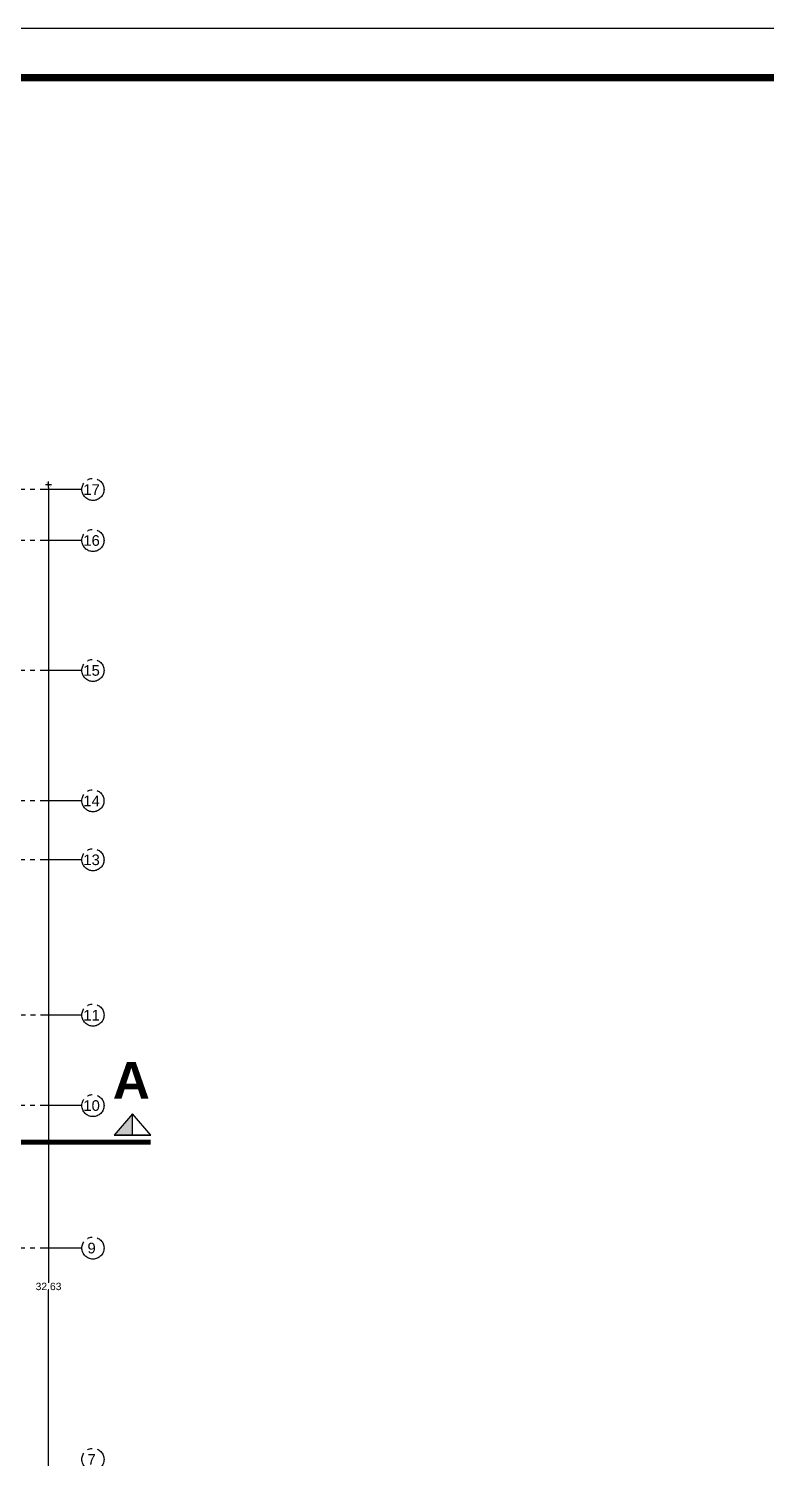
# Model space of a CAD drawing. Header units: millimetres. Extents: x 1217 to 2428, y 234 to 644.
# Drawn here: x 2368.45 to 2383.46, y 475.35 to 504.44 of the extents above; entities that cross this region are included whole.
import ezdxf

# ---------------------------------------------------------------- set-up
doc = ezdxf.new("R2010")
doc.units = ezdxf.units.MM
doc.linetypes.add('ACAD_ISO04W100', pattern=[30, 24, -3, 0, -3])
doc.linetypes.add('DASHDOTX2', pattern=[0.84, 0.4, -0.2, 0.04, -0.2])
doc.layers.get('0').update_dxf_attribs({"lineweight": 5})
for name, color, linetype in [('0.1', 251, 'Continuous'), ('CORTES', 30, 'Continuous'), ('COTAS', 252, 'Continuous'), ('EJES', 8, 'Continuous')]:
    doc.layers.add(name, color=color, linetype=linetype)
doc.styles.add('INTERARQ', font='arial.ttf')
doc.styles.get("Standard").update_dxf_attribs({"font": 'arial.ttf'})
doc.dimstyles.new('ESCALA_1-50', dxfattribs={"dimtxt": 0.15, "dimasz": 0.06, "dimexe": 0.18, "dimexo": 0.0625, "dimgap": 0, "dimtad": 0, "dimtih": 1, "dimtoh": 1, "dimzin": 0, "dimdsep": 46, "dimtxsty": 'INTERARQ', "dimblk": 'DIMTICK', "dimcen": 0, "dimse1": 1, "dimse2": 1, "dimclrd": 256, "dimclre": 1, "dimclrt": 2, "dimadec": 0, "dimazin": 0, "dimtfac": 4.5, "dimtofl": 0, "dimtmove": 2, "dimatfit": 3, "dimldrblk": 'DIMTICK', "dimfxl": 1, "dimtolj": 1, "dimtzin": 0, "dimarcsym": 0})

# ---------------------------------------------------------------- blocks, each defined once
blk = doc.blocks.new('DIMTICK')
at = {"color": 1}
for p, q in [((-1, 0), (1, 0)), ((0, 1), (0, -1))]:
    blk.add_line(p, q, dxfattribs=at)
at = {"color": 3, "const_width": 0.141}
blk.add_lwpolyline([(0.71, 0.71), (-0.71, -0.71)], dxfattribs=at)
blk = doc.blocks.new('*D329')
at = {"layer": 'COTAS', "lineweight": -2, "ltscale": 3, "transparency": 16777216}
for p, q in [((2368.856, 495.103), (2368.856, 478.923)), ((2368.856, 462.589), (2368.856, 478.77))]:
    blk.add_line(p, q, dxfattribs=at)
at = {"layer": 'DEFPOINTS', "color": 0, "ltscale": 3, "transparency": 16777216}
for p in [(2364.114, 495.163, 0), (2368.856, 495.163), (2364.114, 462.529, 0)]:
    blk.add_point(p, dxfattribs=at)
at = {"layer": 'COTAS', "lineweight": -2, "ltscale": 3, "transparency": 16777216, "xscale": 0.06, "yscale": 0.06, "zscale": 0.06}
for p, rotation in [((2368.856, 495.163), 90), ((2368.856, 462.529), 270)]:
    blk.add_blockref('DIMTICK', p, dxfattribs=dict(at, rotation=rotation))
at = {"layer": 'COTAS', "color": 2, "ltscale": 3, "transparency": 16777216, "insert": (2368.856, 478.846), "char_height": 0.15, "attachment_point": 5, "style": 'INTERARQ'}
blk.add_mtext('\\A1;32.63', dxfattribs=at)

msp = doc.modelspace()

# ---------------------------------------------------------------- hatches: boundary and pattern name
at = {"layer": 'CORTES', "ltscale": 3}
h = msp.add_hatch(color=256, dxfattribs=at)
h.dxf.hatch_style = 1
h.paths.add_polyline_path([(2370.56471, 482.35751), (2370.19336, 481.92708), (2370.56471, 481.92708)])

# ---------------------------------------------------------------- linework, layer by layer
at = {"layer": '0.1', "ltscale": 3, "elevation": 0}
msp.add_lwpolyline([(2338.46076, 452.44057), (2428.46076, 452.44057), (2428.46076, 504.44057), (2338.46076, 504.44057)], close=True, dxfattribs=at)
at = {"layer": '0.1', "ltscale": 3, "const_width": 0.15, "elevation": 0}
msp.add_lwpolyline([(2339.46076, 453.44057), (2427.46076, 453.44057), (2427.46076, 503.44057), (2339.46076, 503.44057)], close=True, dxfattribs=at)
at = {"layer": 'CORTES', "ltscale": 3, "elevation": 0}
msp.add_lwpolyline([(2370.93605, 481.92708), (2370.19336, 481.92708), (2370.56471, 481.92708), (2370.56471, 482.35751), (2370.19336, 481.92708), (2370.93605, 481.92708), (2370.56471, 482.35751)], dxfattribs=at)
at = {"layer": 'CORTES', "color": 1, "linetype": 'DASHDOTX2', "ltscale": 1.5, "const_width": 0.1, "elevation": 0}
msp.add_lwpolyline([(2366.41913, 481.78099), (2370.93605, 481.78099), (2370.93605, 481.78099)], dxfattribs=at)
at = {"layer": 'EJES', "linetype": 'ACAD_ISO04W100', "ltscale": 0.035, "elevation": 0}
for points in [[(2369.52562, 495.06328), (2350.42715, 495.06328)], [(2369.52562, 494.02517), (2365.08838, 494.02517)], [(2369.52562, 491.38083), (2362.10848, 491.38083)], [(2369.52562, 488.72853), (2366.99833, 488.72853)], [(2369.52562, 487.52809), (2366.99833, 487.52809)], [(2369.53492, 484.36769), (2365.4584, 484.36769)], [(2369.52562, 482.52813), (2367.47933, 482.52813)], [(2369.52562, 479.62816), (2365.84934, 479.62816)]]:
    msp.add_lwpolyline(points, dxfattribs=at)
at = {"layer": 'EJES', "linetype": 'ACAD_ISO04W100', "ltscale": 0.035}
for centre in [(2369.75989, 495.06329, 0), (2369.75989, 495.06328, 0), (2369.75989, 494.02518, 0), (2369.75989, 494.02518, 0), (2369.75989, 491.38084, 0), (2369.75989, 491.38084, 0), (2369.75898, 488.72854, 0), (2369.75898, 488.72854, 0), (2369.75989, 487.5281, 0), (2369.75989, 487.52809, 0), (2369.75989, 484.3677, 0), (2369.75989, 484.36769, 0), (2369.75989, 482.52814, 0), (2369.75989, 482.52813, 0), (2369.75989, 479.62817, 0), (2369.75989, 479.62817, 0), (2369.75989, 475.32825, 0), (2369.75989, 475.32825, 0)]:
    msp.add_circle(centre, 0.22497, dxfattribs=at)

# ---------------------------------------------------------------- texts
at = {"layer": 'CORTES', "insert": (2370.54064, 483.04013, 0), "char_height": 0.7499944, "width": 2.965875, "attachment_point": 5}
msp.add_mtext('{\\fArial|b1|i0|c0|p34;A}', dxfattribs=at)
at = {"layer": 'EJES', "width": 0.3443665, "attachment_point": 5}
for s, insert, char_height in [('17', (2369.73188, 495.06155, 0), 0.215998), ('16', (2369.73188, 494.02344, 0), 0.215998), ('15', (2369.73188, 491.3791, 0), 0.215998), ('14', (2369.73098, 488.7268, 0), 0.215998), ('13', (2369.73188, 487.52635, 0), 0.215998), ('11', (2369.73188, 484.36595, 0), 0.215998), ('10', (2369.73188, 482.52639, 0), 0.215998), ('9', (2369.73188, 479.62643, 0), 0.216), ('7', (2369.73188, 475.32651, 0), 0.216)]:
    msp.add_mtext(s, dxfattribs=dict(at, insert=insert, char_height=char_height))

# ---------------------------------------------------------------- dimensions: what is measured, and where the dimension line sits
at = {"layer": 'COTAS', "ltscale": 3}
dim = msp.add_linear_dim(base=(2368.85635, 495.16328), p1=(2364.11354, 462.52928, 0), p2=(2364.11354, 495.16328, 0), angle=90, dimstyle='ESCALA_1-50', dxfattribs=at)
dim.commit()
dim.dimension.update_dxf_attribs({"geometry": '*D329', "text_midpoint": (2368.85635, 478.84628)})

doc.saveas('drawing.dxf')
